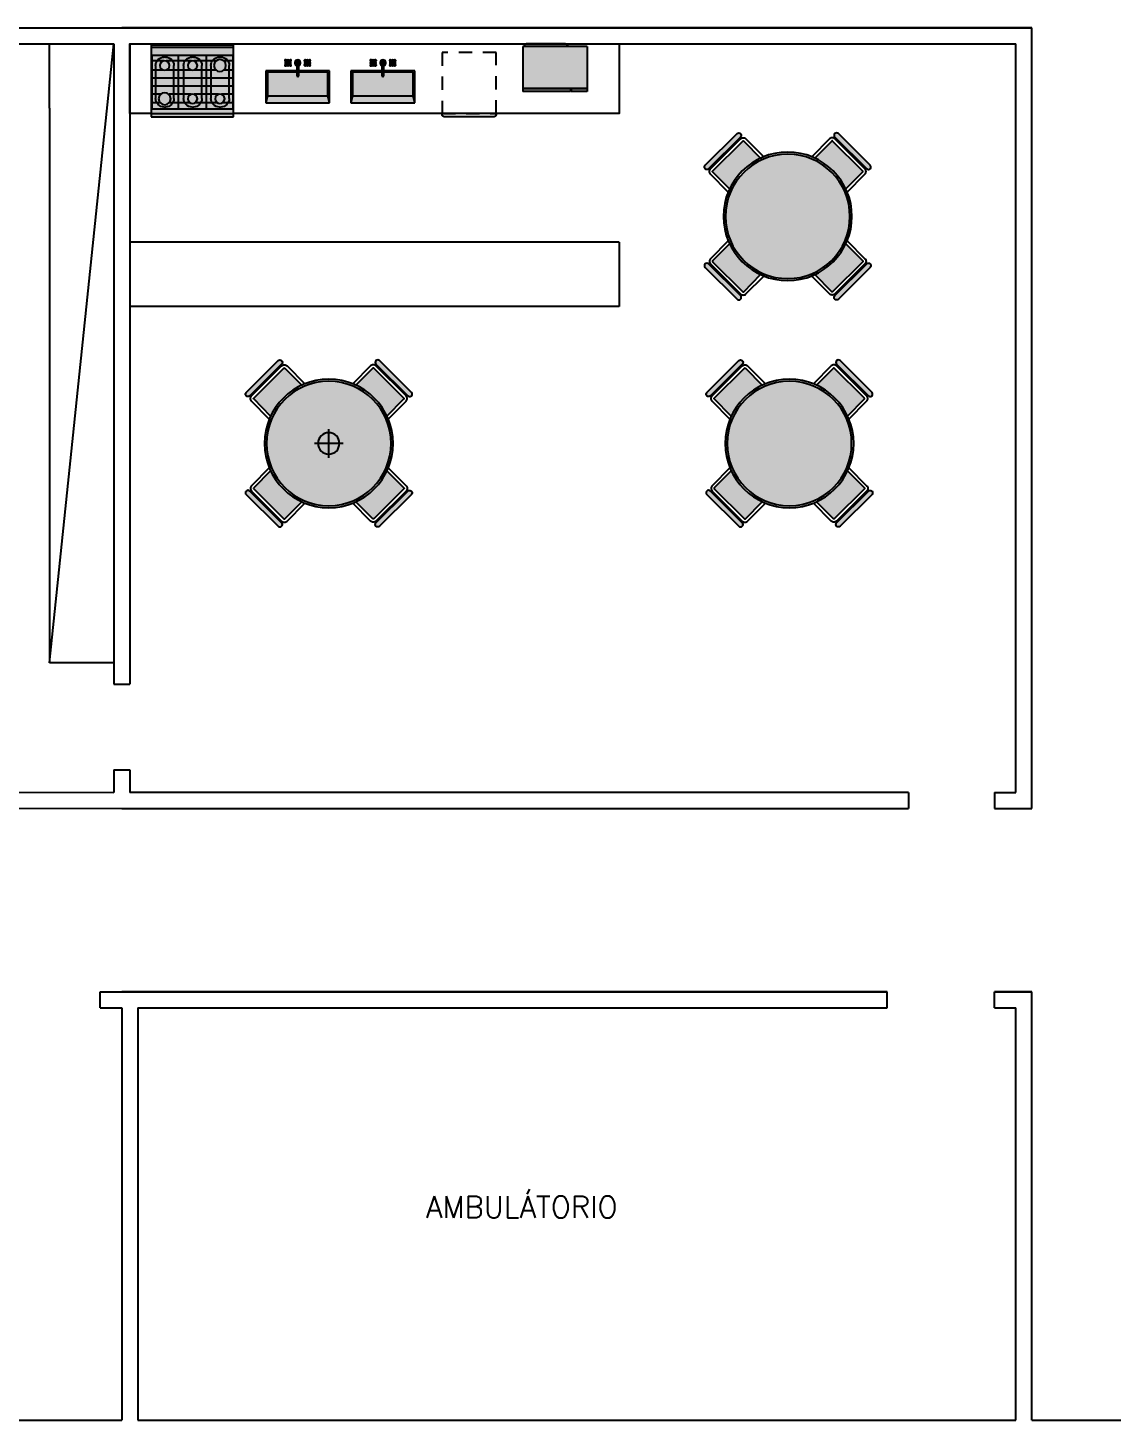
# Model space of a CAD drawing. Header units: inches. Extents: x -55 to 844, y -103 to 167.
# Drawn here: x 800.42 to 810.54, y 35.19 to 48.19 of the extents above; entities that cross this region are included whole.
import ezdxf

# ---------------------------------------------------------------- set-up
doc = ezdxf.new("R2010")
doc.units = ezdxf.units.IN
doc.header["$MEASUREMENT"] = 0
doc.linetypes.add('HIDDEN', pattern=[0.375, 0.25, -0.125])
for name, color, linetype in [('01', 7, 'Continuous'), ('AI-Equip coz', 1, 'Continuous'), ('AI-Equip san', 1, 'Continuous'), ('AI-Hatch mob', 254, 'Continuous'), ('AI-Mob', 2, 'Continuous'), ('AI-Texto amb-tit', 4, 'Continuous')]:
    doc.layers.add(name, color=color, linetype=linetype)
doc.layers.add('AI-Hatch equip coz', color=255, linetype='Continuous', lineweight=0)
doc.layers.add('AI-Hatch equip san', color=255, linetype='Continuous', lineweight=0)
doc.styles.add('RS100', font='romans.shx', dxfattribs={"height": 0.2})

# ---------------------------------------------------------------- blocks, each defined once
blk = doc.blocks.new('MES3')
at = {"layer": 'AI-Hatch mob'}
h = blk.add_hatch(color=254, dxfattribs=at)
h.paths.add_polyline_path([(-0.771, 0.477, 1), (-0.738, 0.444), (-0.44, 0.74, 1), (-0.473, 0.773)])
edge = h.paths.add_edge_path()
edge.add_arc((0, 0), 0.6, 114.9424, 154.73)
edge.add_line((-0.543, 0.256), (-0.701, 0.415))
edge.add_arc((-0.696, 0.419), 0.00583, 134.8362, 224.8362, ccw=False)
edge.add_line((-0.701, 0.423), (-0.419, 0.703))
edge.add_arc((-0.415, 0.699), 0.00583, 44.8362, 134.8362, ccw=False)
edge.add_line((-0.411, 0.703), (-0.253, 0.544))
h = blk.add_hatch(color=254, dxfattribs=at)
h.paths.add_polyline_path([(0.771, 0.477, -1), (0.738, 0.444), (0.44, 0.74, -1), (0.473, 0.773)])
edge = h.paths.add_edge_path()
edge.add_arc((0, 0), 0.6, 25.27, 65.0576)
edge.add_line((0.253, 0.544), (0.411, 0.703))
edge.add_arc((0.415, 0.699), 0.00583, 45.1638, 135.1638, ccw=False)
edge.add_line((0.419, 0.703), (0.701, 0.423))
edge.add_arc((0.696, 0.419), 0.00583, -44.8362, 45.1638, ccw=False)
edge.add_line((0.701, 0.415), (0.543, 0.256))
blk.add_hatch(color=31, dxfattribs=at).paths.add_polyline_path([(0.581, 0, 1), (-0.581, 0, 1)])
h = blk.add_hatch(color=254, dxfattribs=at)
h.paths.add_polyline_path([(-0.771, -0.477, -1), (-0.738, -0.444), (-0.44, -0.74, -1), (-0.473, -0.773)])
edge = h.paths.add_edge_path()
edge.add_arc((0, 0), 0.6, 205.27, 245.0576)
edge.add_line((-0.253, -0.544), (-0.411, -0.703))
edge.add_arc((-0.415, -0.699), 0.00583, 225.1638, 315.1638, ccw=False)
edge.add_line((-0.419, -0.703), (-0.701, -0.423))
edge.add_arc((-0.696, -0.419), 0.00583, 135.1638, 225.1638, ccw=False)
edge.add_line((-0.701, -0.415), (-0.543, -0.256))
h = blk.add_hatch(color=254, dxfattribs=at)
h.paths.add_polyline_path([(0.771, -0.477, 1), (0.738, -0.444), (0.44, -0.74, 1), (0.473, -0.773)])
edge = h.paths.add_edge_path()
edge.add_arc((0, 0), 0.6, 294.9424, 334.73)
edge.add_line((0.543, -0.256), (0.701, -0.415))
edge.add_arc((0.696, -0.419), 0.00583, -45.1638, 44.8362, ccw=False)
edge.add_line((0.701, -0.423), (0.419, -0.703))
edge.add_arc((0.415, -0.699), 0.00583, 224.8362, 314.8362, ccw=False)
edge.add_line((0.411, -0.703), (0.253, -0.544))
for points in [[(-0.44, 0.74), (-0.738, 0.444, -1), (-0.771, 0.477), (-0.473, 0.773, -1)], [(0.44, 0.74), (0.738, 0.444, 1), (0.771, 0.477), (0.473, 0.773, 1)], [(-0.44, -0.74), (-0.738, -0.444, 1), (-0.771, -0.477), (-0.473, -0.773, 1)], [(0.44, -0.74), (0.738, -0.444, -1), (0.771, -0.477), (0.473, -0.773, -1)]]:
    blk.add_lwpolyline(points, format="xyb", close=True)
for points in [[(-0.555, 0.227), (-0.721, 0.395, -0.414214), (-0.721, 0.444), (-0.44, 0.724, -0.414214), (-0.39, 0.724), (-0.224, 0.557)], [(-0.543, 0.256), (-0.701, 0.415, -0.414214), (-0.701, 0.423), (-0.419, 0.703, -0.414214), (-0.411, 0.703), (-0.253, 0.544)], [(0.555, 0.227), (0.721, 0.395, 0.414214), (0.721, 0.444), (0.44, 0.724, 0.414214), (0.39, 0.724), (0.224, 0.557)], [(0.543, 0.256), (0.701, 0.415, 0.414214), (0.701, 0.423), (0.419, 0.703, 0.414214), (0.411, 0.703), (0.253, 0.544)], [(-0.555, -0.227), (-0.721, -0.395, 0.414214), (-0.721, -0.444), (-0.44, -0.724, 0.414214), (-0.39, -0.724), (-0.224, -0.557)], [(-0.543, -0.256), (-0.701, -0.415, 0.414214), (-0.701, -0.423), (-0.419, -0.703, 0.414214), (-0.411, -0.703), (-0.253, -0.544)], [(0.555, -0.227), (0.721, -0.395, -0.414214), (0.721, -0.444), (0.44, -0.724, -0.414214), (0.39, -0.724), (0.224, -0.557)], [(0.543, -0.256), (0.701, -0.415, -0.414214), (0.701, -0.423), (0.419, -0.703, -0.414214), (0.411, -0.703), (0.253, -0.544)]]:
    blk.add_lwpolyline(points, format="xyb")
for radius in [0.6, 0.581]:
    blk.add_circle((0, 0), radius)
blk = doc.blocks.new('LUSTR')
at = {"layer": 'AI-Mob', "ltscale": 0.5}
for p, q in [((0, -0.133), (0, 0.133)), ((-0.133, 0), (0.133, 0))]:
    blk.add_line(p, q, dxfattribs=at)
blk.add_circle((0, 0), 0.1, dxfattribs=at)
blk = doc.blocks.new('FOGÃO 6 BOCAS G 0.77X0.67')
for p, q in [((-0.385, 0), (0.385, 0)), ((-0.385, -0.67), (-0.385, 0)), ((0.385, 0), (0.385, -0.67)), ((-0.385, -0.023), (0.385, -0.023)), ((-0.379, -0.097), (0.38, -0.097)), ((-0.379, -0.594), (-0.379, -0.097)), ((-0.264, -0.112), (-0.252, -0.112)), ((-0.131, -0.594), (-0.131, -0.097)), ((-0.009, -0.112), (0.003, -0.112)), ((0.13, -0.594), (0.13, -0.097)), ((0.252, -0.112), (0.264, -0.112)), ((0.38, -0.097), (0.38, -0.594)), ((-0.379, -0.148), (-0.293, -0.148)), ((-0.379, -0.233), (-0.295, -0.233)), ((-0.344, -0.499), (-0.344, -0.192)), ((-0.221, -0.148), (-0.012, -0.148)), ((-0.22, -0.233), (-0.017, -0.233)), ((-0.172, -0.192), (-0.172, -0.499)), ((-0.089, -0.499), (-0.089, -0.192)), ((0.007, -0.148), (0.244, -0.148)), ((0.012, -0.233), (0.24, -0.233)), ((0.083, -0.192), (0.083, -0.499)), ((0.172, -0.499), (0.172, -0.192)), ((0.268, -0.148), (0.38, -0.148)), ((0.273, -0.233), (0.38, -0.233)), ((0.344, -0.192), (0.344, -0.499)), ((-0.379, -0.309), (0.375, -0.309)), ((-0.379, -0.384), (0.375, -0.384)), ((-0.379, -0.459), (-0.272, -0.459)), ((-0.242, -0.459), (-0.017, -0.459)), ((0.012, -0.459), (0.216, -0.459)), ((0.296, -0.459), (0.38, -0.459)), ((0.38, -0.639), (-0.385, -0.639)), ((-0.379, -0.54), (-0.277, -0.54)), ((0.38, -0.594), (-0.379, -0.594)), ((-0.252, -0.579), (-0.264, -0.579)), ((-0.237, -0.54), (-0.023, -0.54)), ((0.003, -0.579), (-0.009, -0.579)), ((0.018, -0.54), (0.214, -0.54)), ((0.264, -0.579), (0.252, -0.579)), ((0.299, -0.54), (0.38, -0.54)), ((0.385, -0.67), (-0.385, -0.67))]:
    blk.add_line(p, q)
for centre, radius in [((-0.257, -0.191), 0.0561), ((-0.002, -0.191), 0.0442), ((0.259, -0.191), 0.0442), ((-0.257, -0.501), 0.0442), ((-0.002, -0.501), 0.0442), ((0.259, -0.501), 0.0561)]:
    blk.add_circle(centre, radius)
for centre, start, end in [((-0.264, -0.192), 90, 180), ((-0.252, -0.192), 360, 90), ((-0.009, -0.192), 90, 180), ((0.003, -0.192), 360, 90), ((0.252, -0.192), 90, 180), ((0.264, -0.192), 360, 90), ((-0.264, -0.499), 180, 270), ((-0.252, -0.499), 270, 0), ((-0.009, -0.499), 180, 270), ((0.003, -0.499), 270, 0), ((0.252, -0.499), 180, 270), ((0.264, -0.499), 270, 0)]:
    blk.add_arc(centre, 0.08, start, end)
at = {"layer": 'AI-Hatch equip coz', "color": 255, "ltscale": 3}
blk.add_solid([(-0.385, 0), (0.385, 0), (-0.385, -0.67), (0.385, -0.67)], dxfattribs=at)
blk = doc.blocks.new('LAVALOUÇA LUM 0.505X0.600')
at = {"linetype": 'HIDDEN', "ltscale": 0.5}
for p, q in [((-0.2525, 0), (0.2525, 0)), ((-0.2525, -0.57), (-0.2525, 0)), ((0.2525, 0), (0.2525, -0.57)), ((0.2525, -0.57), (-0.2525, -0.57))]:
    blk.add_line(p, q, dxfattribs=at)
for p, q in [((-0.2525, -0.57), (-0.2525, -0.58)), ((-0.2325, -0.6), (0.2325, -0.6)), ((0.2525, -0.58), (0.2525, -0.57))]:
    blk.add_line(p, q)
for centre, start, end in [((-0.2325, -0.58), 180, 270), ((0.2325, -0.58), 270, 0)]:
    blk.add_arc(centre, 0.02, start, end)
blk = doc.blocks.new('Microondas-Pl')
at = {"layer": 'AI-Hatch equip coz'}
for color, points in [(255, [(0.6, -0.39), (0.6, 0), (0, 0), (0, -0.39)]), (250, [(0.42, 0, 0.414214), (0.395, 0.025), (0.035, 0.025, 0.414214), (0.01, 0)])]:
    blk.add_hatch(color=color, dxfattribs=at).paths.add_polyline_path(points)
h = blk.add_hatch(color=255, dxfattribs=at)
h.paths.add_polyline_path([(0.6, -0.42), (0.6, -0.395), (0.45, -0.395), (0.45, -0.42)])
h.paths.add_polyline_path([(0.445, -0.42), (0.445, -0.395), (0, -0.395), (0, -0.42)])
for p, q in [((0.6, 0), (0, 0)), ((0, 0), (0, -0.42)), ((0.395, 0.025), (0.035, 0.025)), ((0.6, 0), (0.6, -0.42)), ((0.6, -0.39), (0, -0.39)), ((0.445, -0.395), (0, -0.395)), ((0.445, -0.42), (0, -0.42)), ((0.445, -0.395), (0.445, -0.42)), ((0.6, -0.395), (0.45, -0.395)), ((0.45, -0.395), (0.45, -0.42)), ((0.6, -0.42), (0.45, -0.42))]:
    blk.add_line(p, q)
for centre, start, end in [((0.035, 0), 90, 180), ((0.395, 0), 0, 90)]:
    blk.add_arc(centre, 0.025, start, end)
blk = doc.blocks.new('MistDecaMesaDunaClássica-Pl')
at = {"layer": 'AI-Hatch equip san', "ltscale": 3}
h = blk.add_hatch(color=256, dxfattribs=at)
h.paths.add_polyline_path([(-0.075, 0.022, 0.308864), (-0.106, 0.022), (-0.097, 0.014, -0.231927), (-0.084, 0.014)], flags=17)
h.paths.add_polyline_path([(-0.113, 0.03), (-0.12, 0.023), (-0.098, 0), (-0.12, -0.023), (-0.113, -0.03), (-0.091, -0.007), (-0.068, -0.03), (-0.061, -0.023), (-0.084, 0), (-0.061, 0.023), (-0.068, 0.03), (-0.091, 0.007)])
h.paths.add_polyline_path([(-0.104, 0.007), (-0.113, 0.015, 0.308864), (-0.113, -0.015), (-0.104, -0.007, -0.231927)], flags=17)
h.paths.add_polyline_path([(-0.101, 0.003), (-0.104, 0.007, 0.231927), (-0.104, -0.007), (-0.101, -0.003, -0.155003)], flags=17)
h.paths.add_polyline_path([(-0.101, 0.003, 0.155003), (-0.101, -0.003), (-0.098, 0)], flags=17)
h.paths.add_polyline_path([(-0.087, 0.01, 0.155003), (-0.094, 0.01), (-0.091, 0.007)], flags=17)
h.paths.add_polyline_path([(-0.084, 0.014, 0.231927), (-0.097, 0.014), (-0.094, 0.01, -0.155003), (-0.087, 0.01)], flags=17)
h.paths.add_polyline_path([(-0.08, 0.003), (-0.084, 0), (-0.08, -0.003, 0.155003)], flags=17)
h.paths.add_polyline_path([(-0.077, 0.007), (-0.08, 0.003, -0.155003), (-0.08, -0.003), (-0.077, -0.007, 0.231927)], flags=17)
h.paths.add_polyline_path([(-0.068, 0.015), (-0.077, 0.007, -0.231927), (-0.077, -0.007), (-0.068, -0.015, 0.308864)], flags=17)
h.paths.add_polyline_path([(-0.084, -0.014, -0.231927), (-0.097, -0.014), (-0.106, -0.022, 0.308864), (-0.075, -0.022)], flags=17)
h.paths.add_polyline_path([(-0.087, -0.01, -0.155003), (-0.094, -0.01), (-0.097, -0.014, 0.231927), (-0.084, -0.014)], flags=17)
h.paths.add_polyline_path([(-0.091, -0.007), (-0.094, -0.01, 0.155003), (-0.087, -0.01)], flags=16)
h.paths.add_polyline_path([(0.009, 0, 0.999343), (-0.009, 0), (-0.009, -0.118, 1), (0.009, -0.118)])
h.paths.add_polyline_path([(0.009, -0.013), (0.009, -0.025, 5.787199), (-0.009, -0.025), (-0.009, -0.013, -3.08595)])
h.paths.add_polyline_path([(0.009, -0.006), (0.009, -0.013, 3.08595), (-0.009, -0.013), (-0.009, -0.006, -1.863322)], flags=17)
h.paths.add_polyline_path([(0.009, 0), (0.009, -0.006, 1.863322), (-0.009, -0.006), (-0.009, 0, -0.999343)], flags=16)
h.paths.add_polyline_path([(0.068, 0.03), (0.061, 0.023), (0.084, 0), (0.061, -0.023), (0.068, -0.03), (0.091, -0.007), (0.113, -0.03), (0.12, -0.023), (0.098, 0), (0.12, 0.023), (0.113, 0.03), (0.091, 0.007)])
h.paths.add_polyline_path([(0.106, 0.022, 0.308864), (0.075, 0.022), (0.084, 0.014, -0.231927), (0.097, 0.014)], flags=17)
h.paths.add_polyline_path([(0.097, 0.014, 0.231927), (0.084, 0.014), (0.087, 0.01, -0.155003), (0.094, 0.01)], flags=17)
h.paths.add_polyline_path([(0.094, 0.01, 0.155003), (0.087, 0.01), (0.091, 0.007)], flags=17)
h.paths.add_polyline_path([(0.101, 0.003), (0.098, 0), (0.101, -0.003, 0.155003)], flags=17)
h.paths.add_polyline_path([(0.104, 0.007), (0.101, 0.003, -0.155003), (0.101, -0.003), (0.104, -0.007, 0.231927)], flags=17)
h.paths.add_polyline_path([(0.113, 0.015), (0.104, 0.007, -0.231927), (0.104, -0.007), (0.113, -0.015, 0.308864)], flags=17)
h.paths.add_polyline_path([(0.097, -0.014, -0.231927), (0.084, -0.014), (0.075, -0.022, 0.308864), (0.106, -0.022)], flags=17)
h.paths.add_polyline_path([(0.097, -0.014), (0.094, -0.01, -0.155003), (0.087, -0.01), (0.084, -0.014, 0.231927)], flags=17)
h.paths.add_polyline_path([(0.091, -0.007), (0.087, -0.01, 0.155003), (0.094, -0.01)], flags=17)
h.paths.add_polyline_path([(0.08, 0.003, 0.155003), (0.08, -0.003), (0.084, 0)], flags=17)
h.paths.add_polyline_path([(0.08, 0.003), (0.077, 0.007, 0.231927), (0.077, -0.007), (0.08, -0.003, -0.155003)], flags=17)
h.paths.add_polyline_path([(0.077, 0.007), (0.068, 0.015, 0.308864), (0.068, -0.015), (0.077, -0.007, -0.231927)], flags=17)
for points in [[(-0.091, 0.007), (-0.113, 0.03), (-0.12, 0.023), (-0.098, 0), (-0.12, -0.023), (-0.113, -0.03), (-0.091, -0.007), (-0.068, -0.03), (-0.061, -0.023), (-0.084, 0), (-0.061, 0.023), (-0.068, 0.03)], [(0.091, 0.007), (0.113, 0.03), (0.12, 0.023), (0.098, 0), (0.12, -0.023), (0.113, -0.03), (0.091, -0.007), (0.068, -0.03), (0.061, -0.023), (0.084, 0), (0.061, 0.023), (0.068, 0.03)]]:
    blk.add_lwpolyline(points, close=True)
blk.add_lwpolyline([(-0.009, -0.118, 1), (0.009, -0.118), (0.009, 0, 0.999343), (-0.009, 0)], format="xyb", close=True)
for centre, radius, start, end in [((-0.091, 0), 0.027, 145.6719, 214.3281), ((-0.091, 0), 0.027, 55.6719, 124.3281), ((-0.091, 0), 0.0154, 153.8848, 206.1152), ((-0.091, 0), 0.0109, 162.3782, 197.6218), ((-0.091, 0), 0.0154, 63.8848, 116.1152), ((-0.091, 0), 0.0109, 72.3782, 107.6218), ((-0.091, 0), 0.0109, 342.3782, 17.6218), ((-0.091, 0), 0.0154, 333.8848, 26.1152), ((-0.091, 0), 0.027, 325.6719, 34.3281), ((0, 0), 0.027, 289.6072, 250.3927), ((0, 0), 0.0154, 305.9097, 234.0902), ((0, 0), 0.0109, 326.4427, 213.5572), ((0.091, 0), 0.027, 145.6719, 214.3281), ((0.091, 0), 0.027, 55.6719, 124.3281), ((0.091, 0), 0.0154, 153.8848, 206.1152), ((0.091, 0), 0.0109, 162.3782, 197.6218), ((0.091, 0), 0.0154, 63.8848, 116.1152), ((0.091, 0), 0.0109, 72.3782, 107.6218), ((0.091, 0), 0.0109, 342.3782, 17.6218), ((0.091, 0), 0.0154, 333.8848, 26.1152), ((0.091, 0), 0.027, 325.6719, 34.3281), ((-0.091, 0), 0.027, 235.6719, 304.3281), ((-0.091, 0), 0.0154, 243.8848, 296.1152), ((-0.091, 0), 0.0109, 252.3782, 287.6218), ((0.091, 0), 0.027, 235.6719, 304.3281), ((0.091, 0), 0.0154, 243.8848, 296.1152), ((0.091, 0), 0.0109, 252.3782, 287.6218)]:
    blk.add_arc(centre, radius, start, end)
blk = doc.blocks.new('kjhdgsd')
at = {"layer": 'AI-Hatch mob', "ltscale": 3}
h = blk.add_hatch(color=255, dxfattribs=at)
h.paths.add_polyline_path([(803.8, 46.891), (803.527, 46.891), (803.527, 46.861, -1), (803.509, 46.861), (803.509, 46.891), (803.235, 46.891), (803.235, 46.671), (803.8, 46.671)])
h.paths.add_polyline_path([(803.509, 46.906), (803.22, 46.906), (803.235, 46.891), (803.509, 46.891)])
h.paths.add_polyline_path([(803.235, 46.891), (803.22, 46.906), (803.22, 46.606), (803.235, 46.671)])
h.paths.add_polyline_path([(803.815, 46.906), (803.527, 46.906), (803.527, 46.891), (803.8, 46.891), (803.8, 46.671), (803.815, 46.606)])
h.paths.add_polyline_path([(803.8, 46.671), (803.235, 46.671), (803.22, 46.606), (803.815, 46.606)])
at = {"layer": 'AI-Equip san'}
for p, q in [((803.235, 46.891), (803.22, 46.906)), ((803.22, 46.906), (803.22, 46.606)), ((803.509, 46.906), (803.22, 46.906)), ((803.235, 46.891), (803.235, 46.671)), ((803.509, 46.891), (803.235, 46.891)), ((803.815, 46.906), (803.527, 46.906)), ((803.8, 46.891), (803.527, 46.891)), ((803.8, 46.671), (803.8, 46.891)), ((803.815, 46.606), (803.815, 46.906)), ((803.235, 46.671), (803.22, 46.606)), ((803.235, 46.671), (803.8, 46.671)), ((803.815, 46.606), (803.8, 46.671)), ((803.22, 46.606), (803.815, 46.606))]:
    blk.add_line(p, q, dxfattribs=at)
blk.add_blockref('MistDecaMesaDunaClássica-Pl', (803.518, 46.979), dxfattribs=at)

msp = doc.modelspace()

# ---------------------------------------------------------------- linework, layer by layer
for p, q in [((793.714, 48.189), (809.79, 48.189)), ((793.864, 48.039), (801.219, 48.039)), ((800.619, 47.439), (800.619, 48.039)), ((800.619, 42.262), (801.219, 48.039)), ((801.219, 48.039), (801.219, 42.062)), ((801.369, 48.039), (801.369, 42.062)), ((801.369, 48.039), (809.64, 48.039)), ((800.619, 47.439), (800.619, 42.262)), ((805.939, 46.189), (805.939, 45.589)), ((801.219, 42.262), (800.619, 42.262)), ((801.219, 42.062), (801.369, 42.062)), ((801.219, 41.262), (801.369, 41.262)), ((801.219, 41.262), (801.219, 41.051)), ((801.369, 41.262), (801.369, 41.051)), ((808.64, 41.051), (801.369, 41.051)), ((808.64, 41.051), (808.64, 40.901)), ((809.44, 41.051), (809.44, 40.901)), ((794.864, 40.912), (801.294, 40.901)), ((801.219, 40.901), (801.219, 40.901)), ((801.294, 40.901), (808.64, 40.901)), ((809.44, 40.901), (809.79, 40.901)), ((801.094, 39.041), (801.094, 39.191)), ((801.094, 39.191), (801.294, 39.191)), ((801.294, 39.191), (808.44, 39.191)), ((808.44, 39.041), (808.44, 39.191)), ((809.44, 39.041), (809.44, 39.191)), ((809.44, 39.191), (809.79, 39.191)), ((801.094, 39.041), (801.294, 39.041)), ((801.294, 39.041), (801.294, 35.191)), ((801.444, 39.041), (808.44, 39.041)), ((801.444, 39.041), (801.444, 35.191)), ((809.44, 39.041), (809.64, 39.041)), ((790.452, 35.191), (801.294, 35.191)), ((801.444, 35.191), (809.217, 35.191)), ((809.217, 35.191), (809.64, 35.191)), ((809.79, 35.191), (812.045, 35.191))]:
    msp.add_line(p, q)
for points in [[(809.79, 48.189), (801.294, 48.189)], [(809.79, 40.901), (809.79, 48.189)], [(809.64, 41.051), (809.64, 48.039)], [(794.864, 41.062), (801.219, 41.051)], [(809.44, 41.051), (809.64, 41.051)], [(801.294, 40.901), (808.64, 40.901)], [(801.294, 40.901), (808.64, 40.901)], [(809.44, 40.901), (809.79, 40.901)], [(809.44, 40.901), (809.79, 40.901)], [(808.44, 39.191), (801.294, 39.191)], [(808.44, 39.191), (801.294, 39.191)], [(809.79, 39.191), (809.44, 39.191)], [(809.79, 39.191), (809.44, 39.191)], [(809.79, 35.191), (809.79, 39.191)], [(809.64, 35.191), (809.64, 39.041)]]:
    msp.add_lwpolyline(points)
at = {"layer": '01'}
for points in [[(801.569, 47.389), (801.369, 47.389), (801.369, 48.039), (801.569, 48.039)], [(802.339, 48.039), (805.939, 48.039), (805.939, 47.389), (802.339, 47.389)]]:
    msp.add_lwpolyline(points, close=True, dxfattribs=at)
for points in [[(805.939, 46.189), (801.369, 46.189)], [(805.939, 45.589), (801.369, 45.589)]]:
    msp.add_lwpolyline(points, dxfattribs=at)

# ---------------------------------------------------------------- block references
for p in [(-0.581, 0.883), (0.214, 0.883)]:
    msp.add_blockref('kjhdgsd', p)
at = {"layer": 'AI-Equip coz', "xscale": -1}
for name, p in [('FOGÃO 6 BOCAS G 0.77X0.67', (801.954, 48.028)), ('LAVALOUÇA LUM 0.505X0.600', (804.537, 47.959))]:
    msp.add_blockref(name, p, dxfattribs=at)
at = {"layer": 'AI-Equip coz'}
msp.add_blockref('Microondas-Pl', (805.039, 48.014), dxfattribs=at)
at = {"layer": 'AI-Mob', "color": 1, "xscale": -1}
for p in [(807.511, 46.429), (803.227, 44.309), (807.527, 44.309)]:
    msp.add_blockref('MES3', p, dxfattribs=at)
at = {"layer": 'AI-Mob', "ltscale": 0.5, "xscale": -1}
msp.add_blockref('LUSTR', (803.227, 44.309), dxfattribs=at)

# ---------------------------------------------------------------- texts
at = {"layer": 'AI-Texto amb-tit', "insert": (804.133, 37.281), "char_height": 0.2, "width": 3.69087, "attachment_point": 1, "style": 'RS100'}
msp.add_mtext('AMBULÁTORIO', dxfattribs=at)

doc.saveas('drawing.dxf')
